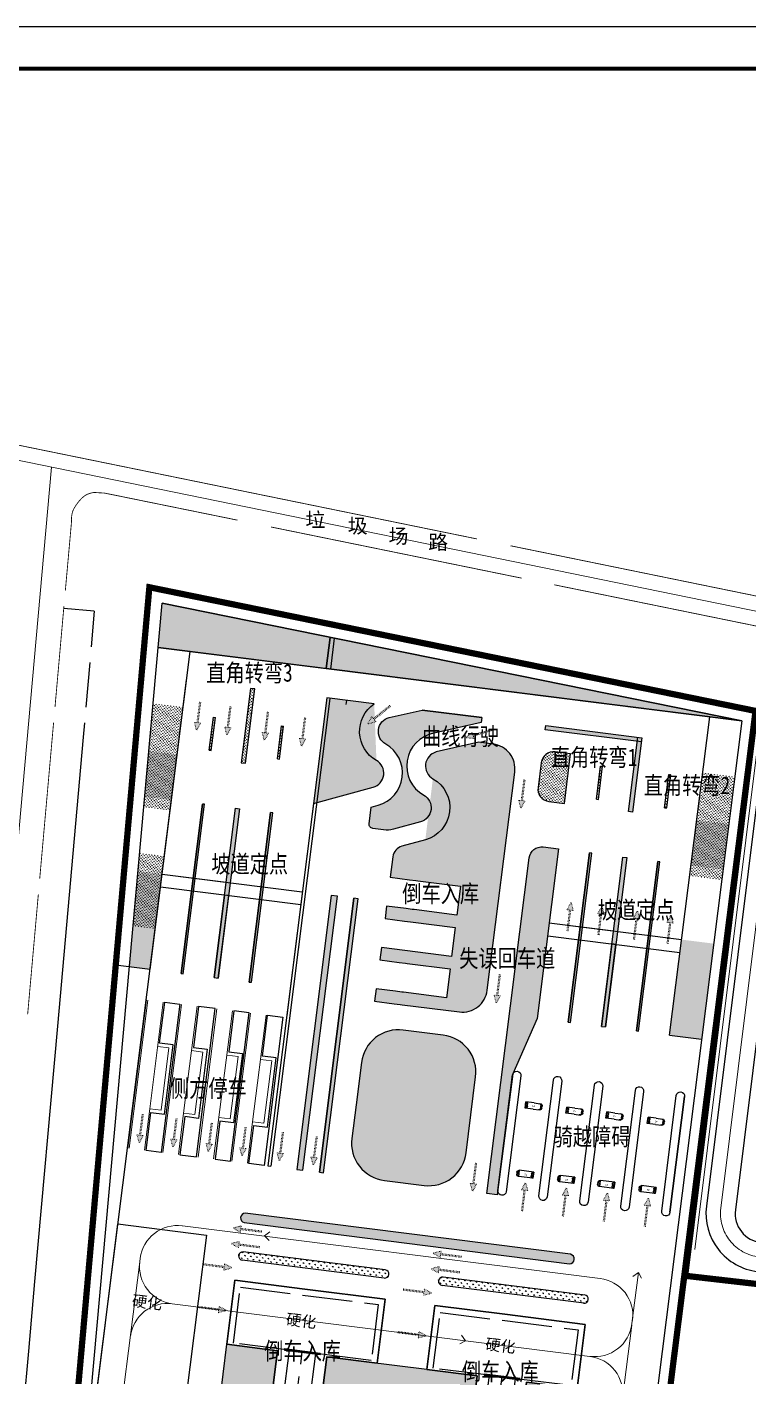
# Model space of a CAD drawing. Extents: x 34159 to 76259, y 14444 to 30378.
# Drawn here: x 34682.9 to 34855.9, y 15288 to 15611.9 of the extents above; entities that cross this region are included whole.
import ezdxf

# ---------------------------------------------------------------- set-up
doc = ezdxf.new("R2010")
doc.units = 0
doc.header["$LTSCALE"] = 1000
doc.header["$MEASUREMENT"] = 0
for name, pattern in [('ACAD_ISO02W100', [15, 12, -3]), ('ACAD_ISO04W100', [30, 24, -3, 0, -3]), ('DASHDOT2', [0.5, 0.25, -0.125, 0, -0.125]), ('DIVIDE', [1.25, 0.5, -0.25, 0, -0.25, 0, -0.25]), ('DOT', [0.25, 0, -0.25]), ('X5', [3, 2, -1])]:
    doc.linetypes.add(name, pattern=pattern)
for name, color, linetype in [('0-road', 33, 'Continuous'), ('0-场地', 5, 'Continuous'), ('DLSS', 8, 'Continuous'), ('PUB_TEXT', 7, 'Continuous'), ('PUB_TITLE', 7, 'Continuous'), ('点划线', 1, 'ACAD_ISO04W100'), ('用地红线', 1, 'DIVIDE'), ('细实线', 3, 'Continuous'), ('虚线', 2, 'ACAD_ISO02W100'), ('车行道', 5, 'Continuous')]:
    doc.layers.add(name, color=color, linetype=linetype)
for name, color, linetype, lineweight in [('粗实线', 7, 'Continuous', 30), ('路边线', 7, 'Continuous', 30), ('道路红线', 1, 'Continuous', 0)]:
    doc.layers.add(name, color=color, linetype=linetype, lineweight=lineweight)
doc.styles.add('HT', font='simhei.ttf', dxfattribs={"width": 0.8})
doc.styles.get("Standard").update_dxf_attribs({"font": 'gbenor.shx', "bigfont": 'gbcbig.shx'})
doc.styles.add('宋体', font='')
doc.styles.get('宋体').set_extended_font_data('SimSun')
pattern_1 = [(82.8152155, (-1676.1146, 0), (-0.3065584326, 0.3949961104), [0.09375, -0.6133567815]), (37.8152155, (-1676.1146, 0), (-0.306558433, 0.3949961105), [0.09375, -0.40625]), (127.8152155, (-1676.1146, 0), (-0.3949961105, -0.306558433), [0.09375, -0.40625])]
pattern_2 = [(82.8152155, (66294.30844, -8491.72216), (0.789992221, 0.613116865), [0.1875, -1.226713563]), (127.8152155, (66294.3084, -8491.7222), (0.78999222, 0.613116865), [0.1875, -0.8125]), (37.8152155, (66294.3084, -8491.7222), (0.613116865, -0.78999222), [0.1875, -0.8125])]
pattern_3 = [(50, (0, 0), (273.277, -23.9086), [28.575, -314.325]), (355, (0, 0), (-52.8651, 286.5853), [22.86, -251.4609]), (100.45144, (22.77, -2), (220.4119, 262.6766), [24.285, -267.1354]), (46.1842, (0, 76.2), (406.6186, -63.0635), [42.8625, -471.4875]), (96.6356, (33.9, 70.94), (356.1062, 371.1392), [36.4275, -400.7034]), (351.1842, (0, 76.2), (356.1062, 371.139), [34.29, -377.1896]), (21, (38.1, 57.15), (227.4216, -153.3978), [28.575, -314.325]), (326, (38.1, 57.15), (92.703, 276.282), [22.86, -251.46]), (71.45144, (57.05, 44.37), (320.1246, 122.8842), [24.285, -267.1349]), (37.5, (0, 0), (4.6329, 126.83256), [0, -248.412, 0, -255.27, 0, -252.4125]), (7.5, (0, 0), (100.2295, 150.27086), [0, -145.542, 0, -242.697, 0, -96.2025]), (327.5, (-84.96, 0), (203.3859, -8.59312), [0, -95.25, 0, -297.18, 0, -394.335]), (317.5, (-123.06, 0), (222.1938, 38.13974), [0, -123.825, 0, -197.358, 0, -280.035])]
pattern_4 = [(82.8152155, (-1676.1146, 0), (-0.3065584326, 0.3949961104), [0.09375, -0.6133567815]), (37.8152155, (-1676.1146, 0), (-0.306558433, 0.3949961105), [0.09375, -0.40625]), (127.8152155, (-1676.1146, 0), (-0.3949961105, -0.306558433), [0.09375, -0.40625])]

# ---------------------------------------------------------------- blocks, each defined once
blk = doc.blocks.new('桩考-大货车库')
for p, q in [((-4325, 155), (-4325, 0)), ((4325, 310), (4325, 0)), ((-4170, -17845), (-4480, -17845)), ((4480, -17845), (4170, -17845))]:
    blk.add_line(p, q)
for p in [(-3176, 155), (0, 155), (3176, 155), (-3176, -17841), (-3176, -17845), (0, -17845), (3176, -17845)]:
    blk.add_point(p)
at = {"layer": '点划线'}
blk.add_line((3176, -17845), (-3176, -17845), dxfattribs=at)
at = {"layer": '粗实线'}
for p, q in [((-18176, 15155), (1250, 15155)), ((-18176, 15155), (-18176, -345)), ((1250, 15155), (18176, 15155)), ((18176, 15155), (18176, -345)), ((4325, 310), (-4325, 310)), ((-4325, 0), (4325, 0)), ((-18176, -345), (-5976, -345)), ((-5976, -345), (-5976, -20845)), ((5976, -20845), (5976, -345)), ((5976, -345), (18176, -345)), ((-4325, -17690), (4325, -17690)), ((4325, -18000), (-4325, -18000)), ((-5976, -20845), (5976, -20845))]:
    blk.add_line(p, q, dxfattribs=at)
for p in [(-4325, 155), (4325, 155), (-4325, -17845), (4325, -17845)]:
    blk.add_point(p, dxfattribs=at)
at = {"layer": '虚线', "color": 6}
for p, q in [((-16676, 13655), (-16676, 155)), ((16676, 13655), (-16676, 13655)), ((16676, 155), (16676, 13655)), ((-16676, 155), (-3176, 155)), ((-3176, 155), (3176, 155)), ((-3176, 155), (-3176, -17845)), ((0, -17845), (0, 155)), ((3176, 155), (16676, 155)), ((3176, 155), (3176, -17845))]:
    blk.add_line(p, q, dxfattribs=at)
at = {"layer": '细实线', "insert": (-13821, 11210), "char_height": 2.5, "width": 20461.41, "attachment_point": 1}
blk.add_mtext('{\\fSimSun|b0|i0|c134|p2;套库}', dxfattribs=at)
blk = doc.blocks.new('共用-起伏路驾驶')
at = {"layer": '路边线', "lineweight": 0}
h = blk.add_hatch(dxfattribs=at)
h.set_pattern_fill('AR-CONC', color=256, scale=1.5)
h.set_pattern_definition(pattern_3)
h.paths.add_polyline_path([(28190, 300), (26690, 300, 0.4142136), (27190, -200), (27690, -200, 0.4142136)])
h = blk.add_hatch(dxfattribs=at)
h.set_pattern_fill('AR-CONC', color=256, scale=1.5)
h.set_pattern_definition(pattern_3)
h.paths.add_polyline_path([(44190, 300), (43690, 300, 0.4141656), (43190, -200), (43190, -480, -0.4143528), (43690, 20), (44190, 20, -0.4142136), (44690, -480), (44690, -200, 0.4141497)])
h.paths.add_polyline_path([(44190, -3200), (43690, -3200, 0.4142136), (43190, -3700), (44690, -3700), (44690, -3700, 0.4141881)])
h = blk.add_hatch(dxfattribs=at)
h.set_pattern_fill('AR-CONC', color=256, scale=1.5)
h.set_pattern_definition(pattern_3)
h.paths.add_polyline_path([(28190, -3200), (26690, -3200, 0.4142136), (27190, -3700), (27690, -3700, 0.4141644)])
for p, q in [((26690, 300), (26690, -3200)), ((28190, 300), (26690, 300)), ((28190, 300), (28190, -3200)), ((43690, 300), (44190, 300)), ((43690, 20), (44190, 20)), ((28190, -3200), (26690, -3200)), ((27690, -200), (27190, -200)), ((43190, -1710), (43190, -200)), ((43190, -1710), (43190, -3700)), ((43690, -3200), (44190, -3200)), ((44690, -1710), (44690, -200)), ((44690, -1710), (44690, -3700)), ((27690, -3700), (27190, -3700)), ((43190, -3700), (44690, -3700))]:
    blk.add_line(p, q)
for centre, start, end in [((27190, 300), 180, 270), ((27690, 300), 270, 360), ((43690, -200), 90, 180), ((43690, -480), 90, 180), ((44190, -200), 360, 450), ((44190, -480), 360, 450), ((27190, -3200), 180, 270), ((27690, -3200), 270, 360), ((43690, -3700), 90, 180), ((44190, -3700), 360, 450)]:
    blk.add_arc(centre, 500, start, end)
at = {"layer": '路边线', "char_height": 500, "width": 5610, "attachment_point": 1}
for s, insert in [('凹', (27090, -1310)), ('凸', (43662, -1480))]:
    blk.add_mtext(s, dxfattribs=dict(at, insert=insert))
blk = doc.blocks.new('行驶方向-小型车')
at = {"layer": '粗实线'}
blk.add_hatch(color=1, dxfattribs=at).paths.add_polyline_path([(0, 0), (-1936, 750), (-1936, 150), (-6936, 150), (-6936, -150), (-1936, -150), (-1936, -750)])
at = {"color": 1, "linetype": 'DOT', "lineweight": 5}
for p, q in [((-6936, -150), (-6936, 150)), ((-6936, 150), (-1936, 150)), ((-1936, 750), (-1936, 150)), ((-1936, 750), (0, 0)), ((-1936, -750), (0, 0)), ((-6936, -150), (-1936, -150)), ((-1936, -150), (-1936, -750))]:
    blk.add_line(p, q, dxfattribs=at)

msp = doc.modelspace()

# ---------------------------------------------------------------- hatches: boundary and pattern name
at = {"layer": '0-road'}
h = msp.add_hatch(dxfattribs=at)
h.set_pattern_fill('GRASS', color=106, scale=0.5, angle=-7.1848, style=0)
h.set_pattern_definition(pattern_1)
h.paths.add_polyline_path([(34755.63, 15465.36), (34715.29, 15473.55), (34714.34, 15462.97), (34754.69, 15457.89)])
h = msp.add_hatch(dxfattribs=at)
h.set_pattern_fill('GRASS', color=106, scale=0.5, angle=-7.1848, style=0)
h.set_pattern_definition(pattern_1)
h.paths.add_polyline_path([(34756.61, 15465.16), (34755.68, 15457.76), (34854.4, 15445.32)])
h.paths.add_polyline_path([(34756.61, 15465.16), (34755.63, 15465.36), (34754.69, 15457.89), (34755.68, 15457.76)])
h = msp.add_hatch(dxfattribs=at)
h.set_pattern_fill('GRASS', color=106, scale=0.5, angle=-7.1848, style=0)
h.set_pattern_definition(pattern_1)
h.paths.add_polyline_path([(34711.97, 15436.68), (34710.9, 15424.72), (34717.23, 15423.93), (34718.73, 15435.83)])
h.paths.add_polyline_path([(34712.42, 15441.67), (34711.97, 15436.68), (34718.73, 15435.83), (34719.35, 15440.79)])
h.paths.add_polyline_path([(34713.14, 15449.64), (34712.51, 15442.66), (34719.48, 15441.78), (34720.35, 15448.73)])
h.paths.add_polyline_path([(34712.51, 15442.66), (34712.42, 15441.67), (34719.35, 15440.79), (34719.48, 15441.78)])
h = msp.add_hatch(dxfattribs=at)
h.set_pattern_fill('GRASS', color=106, scale=0.5, angle=-7.1848, style=0)
h.set_pattern_definition(pattern_1)
edge = h.paths.add_edge_path()
edge.add_line((34754.81, 15450.82), (34751.61, 15425.48))
edge.add_line((34751.61, 15425.48), (34765.92, 15429.4))
edge.add_arc((34765, 15432.78), 3.5, 285.3152, 420.3152)
edge.add_arc((34770.69, 15442.77), 8, 124.2248, 240.3152, ccw=False)
edge.add_line((34766.19, 15449.38), (34754.81, 15450.82))
h = msp.add_hatch(dxfattribs=at)
h.set_pattern_fill('GRASS', color=106, scale=0.5, angle=-7.1848, style=0)
h.set_pattern_definition(pattern_1)
edge = h.paths.add_edge_path()
edge.add_arc((34782, 15434.48), 8, 100.9667, 240.6154)
edge.add_arc((34776.35, 15424.46), 3.5, -74.6848, 60.6154, ccw=False)
edge.add_line((34777.28, 15421.09), (34770.8, 15419.31))
edge.add_arc((34769.21, 15425.1), 6, 262.8152, 285.3152, ccw=False)
edge.add_line((34768.46, 15419.15), (34765.86, 15419.48))
edge.add_arc((34765.98, 15420.47), 1, 172.8152, 262.8152, ccw=False)
edge.add_line((34764.99, 15420.59), (34765.5, 15424.62))
edge.add_line((34765.5, 15424.62), (34767.11, 15425.06))
edge.add_arc((34765, 15432.78), 8, 285.3152, 420.3152)
edge.add_arc((34770.69, 15442.77), 3.5, 105.3152, 240.3152, ccw=False)
edge.add_line((34769.77, 15446.14), (34777.7, 15447.93))
edge.add_line((34777.7, 15447.93), (34792.01, 15446.13))
edge.add_line((34792.01, 15446.13), (34791.86, 15444.9))
edge.add_line((34791.86, 15444.9), (34779.88, 15442.2))
h = msp.add_hatch(dxfattribs=at)
h.set_pattern_fill('GRASS', color=106, scale=0.5, angle=-7.1848, style=0)
h.set_pattern_definition(pattern_1)
edge = h.paths.add_edge_path()
edge.add_line((34830.33, 15440.29), (34807.26, 15443.2))
edge.add_line((34807.26, 15443.2), (34807.39, 15444.19))
edge.add_line((34807.39, 15444.19), (34830.46, 15441.28))
edge.add_line((34830.46, 15441.28), (34828.21, 15423.42))
edge.add_line((34828.21, 15423.42), (34827.21, 15423.55))
edge.add_line((34827.21, 15423.55), (34829.46, 15441.41))
h = msp.add_hatch(dxfattribs=at)
h.set_pattern_fill('GRASS', color=106, scale=0.5, angle=-7.1848, style=0)
h.set_pattern_definition(pattern_1)
edge = h.paths.add_edge_path()
edge.add_line((34794.73, 15439.74), (34791.32, 15440.17))
edge.add_line((34791.32, 15440.17), (34781.07, 15437.86))
edge.add_arc((34782, 15434.48), 3.5, 105.3152, 240.6154)
edge.add_arc((34776.35, 15424.46), 8, -74.6848, 60.6154, ccw=False)
edge.add_line((34778.47, 15416.75), (34772.85, 15415.21))
edge.add_arc((34773.64, 15412.31), 3, 105.3152, 172.8152)
edge.add_line((34770.66, 15412.69), (34770.04, 15407.77))
edge.add_line((34770.04, 15407.77), (34774.7, 15407.19))
edge.add_line((34774.7, 15407.19), (34776.19, 15407))
edge.add_line((34776.19, 15407), (34776.64, 15406.94))
edge.add_line((34776.64, 15406.94), (34786.91, 15405.65))
edge.add_line((34786.91, 15405.65), (34786.03, 15398.7))
edge.add_line((34786.03, 15398.7), (34775.76, 15400))
edge.add_line((34775.76, 15400), (34775.32, 15400.05))
edge.add_line((34775.32, 15400.05), (34773.83, 15400.24))
edge.add_line((34773.83, 15400.24), (34769.17, 15400.83))
edge.add_line((34769.17, 15400.83), (34768.79, 15397.85))
edge.add_line((34768.79, 15397.85), (34773.45, 15397.27))
edge.add_line((34773.45, 15397.27), (34774.94, 15397.08))
edge.add_line((34774.94, 15397.08), (34785.66, 15395.73))
edge.add_line((34785.66, 15395.73), (34784.78, 15388.78))
edge.add_line((34784.78, 15388.78), (34767.92, 15390.91))
edge.add_line((34767.92, 15390.91), (34767.54, 15387.93))
edge.add_line((34767.54, 15387.93), (34772.2, 15387.34))
edge.add_line((34772.2, 15387.34), (34773.69, 15387.16))
edge.add_line((34773.69, 15387.16), (34774.14, 15387.1))
edge.add_line((34774.14, 15387.1), (34784.41, 15385.81))
edge.add_line((34784.41, 15385.81), (34783.53, 15378.86))
edge.add_line((34783.53, 15378.86), (34773.26, 15380.16))
edge.add_line((34773.26, 15380.16), (34772.82, 15380.21))
edge.add_line((34772.82, 15380.21), (34771.33, 15380.4))
edge.add_line((34771.33, 15380.4), (34766.66, 15380.99))
edge.add_line((34766.66, 15380.99), (34766.29, 15378.01))
edge.add_line((34766.29, 15378.01), (34770.95, 15377.42))
edge.add_line((34770.95, 15377.42), (34772.44, 15377.23))
edge.add_line((34772.44, 15377.23), (34772.89, 15377.18))
edge.add_line((34772.89, 15377.18), (34786.63, 15375.45))
edge.add_arc((34787.38, 15381.4), 6, 262.8152, 352.8152)
edge.add_line((34793.33, 15380.65), (34799.94, 15433.03))
edge.add_arc((34793.98, 15433.78), 6, 352.8152, 442.8152)
h = msp.add_hatch(dxfattribs=at)
h.set_pattern_fill('GRASS', color=106, scale=0.5, angle=-7.1848, style=0)
h.set_pattern_definition(pattern_1)
h.paths.add_polyline_path([(34709.23, 15406.17), (34707.44, 15386.24), (34712.4, 15385.61), (34714.9, 15405.45)])
h.paths.add_polyline_path([(34709.51, 15409.26), (34709.23, 15406.17), (34714.9, 15405.45), (34715.29, 15408.53)])
h.paths.add_polyline_path([(34712.1, 15438.06), (34711.11, 15427.1), (34717.53, 15426.29), (34718.9, 15437.2)])
h = msp.add_hatch(dxfattribs=at)
h.set_pattern_fill('GRASS', color=106, scale=0.5, angle=-7.1848, style=0)
h.set_pattern_definition(pattern_1)
h.paths.add_polyline_path([(34813.34, 15437.39), (34809.62, 15437.86, 0.414214), (34806.26, 15435.26), (34805.51, 15429.31, 0.414214), (34808.11, 15425.96), (34811.83, 15425.49)])
h = msp.add_hatch(dxfattribs=at)
h.set_pattern_fill('GRASS', color=106, scale=0.5, angle=-7.1848, style=0)
h.set_pattern_definition(pattern_1)
h.paths.add_polyline_path([(34821.02, 15434.41), (34820.53, 15434.47), (34819.53, 15426.53), (34820.02, 15426.47)])
h.paths.add_polyline_path([(34837.39, 15432.34), (34836.9, 15432.41), (34835.9, 15424.47), (34836.39, 15424.41)])
h = msp.add_hatch(dxfattribs=at)
h.set_pattern_fill('GRASS', color=106, scale=0.5, angle=-7.1848, style=0)
h.set_pattern_definition(pattern_1)
h.paths.add_polyline_path([(34851.85, 15425.1), (34852.73, 15432.04), (34845.04, 15433.01), (34844.16, 15426.07)])
h.paths.add_polyline_path([(34851.85, 15425.1), (34844.16, 15426.07), (34844.04, 15425.08), (34851.73, 15424.11)])
h.paths.add_polyline_path([(34844.04, 15425.08), (34843.41, 15420.11), (34851.1, 15419.15), (34851.73, 15424.11)])
h.paths.add_polyline_path([(34851.1, 15419.15), (34843.41, 15420.11), (34841.91, 15408.21), (34849.6, 15407.24)])
h = msp.add_hatch(dxfattribs=at)
h.set_pattern_fill('GRASS', color=106, scale=0.5, angle=-7.1848, style=0)
h.set_pattern_definition(pattern_1)
h.paths.add_polyline_path([(34724.97, 15425.35), (34719.84, 15384.67), (34720.34, 15384.61), (34725.46, 15425.29)])
h = msp.add_hatch(dxfattribs=at)
h.set_pattern_fill('GRASS', color=106, scale=0.5, angle=-7.1848, style=0)
h.set_pattern_definition(pattern_1)
h.paths.add_polyline_path([(34733.9, 15424.22), (34732.9, 15424.35), (34730.67, 15406.59), (34731.66, 15406.47)])
h.paths.add_polyline_path([(34731.66, 15406.47), (34730.67, 15406.59), (34730.28, 15403.51), (34731.27, 15403.39)])
h.paths.add_polyline_path([(34731.27, 15403.39), (34730.28, 15403.51), (34727.78, 15383.67), (34728.77, 15383.55)])
h = msp.add_hatch(dxfattribs=at)
h.set_pattern_fill('GRASS', color=106, scale=0.5, angle=-7.1848, style=0)
h.set_pattern_definition(pattern_1)
h.paths.add_polyline_path([(34741.34, 15423.29), (34736.21, 15382.61), (34736.71, 15382.55), (34741.83, 15423.22)])
h = msp.add_hatch(dxfattribs=at)
h.set_pattern_fill('GRASS', color=106, scale=0.5, angle=-7.1848, style=0)
h.set_pattern_definition(pattern_1)
h.paths.add_polyline_path([(34851.27, 15420.52), (34843.58, 15421.48), (34842.21, 15410.57), (34849.9, 15409.6)])
h.paths.add_polyline_path([(34847.66, 15391.84), (34839.97, 15392.81), (34839.58, 15389.74), (34847.27, 15388.77)])
h.paths.add_polyline_path([(34847.27, 15388.77), (34839.58, 15389.74), (34837.08, 15369.89), (34844.77, 15368.92)])
h = msp.add_hatch(dxfattribs=at)
h.set_pattern_fill('GRASS', color=106, scale=0.5, angle=-7.1848, style=0)
h.set_pattern_definition(pattern_1)
h.paths.add_polyline_path([(34709.91, 15413.76), (34708.31, 15395.92), (34713.61, 15395.25), (34715.85, 15413.01)])
h = msp.add_hatch(dxfattribs=at)
h.set_pattern_fill('GRASS', color=106, scale=0.5, angle=-7.1848, style=0)
h.set_pattern_definition(pattern_1)
edge = h.paths.add_edge_path()
edge.add_line((34805.33, 15373.9), (34799.48, 15360.6))
edge.add_line((34799.48, 15360.6), (34795.73, 15331.56))
edge.add_line((34795.73, 15331.56), (34793.23, 15331.88))
edge.add_line((34793.23, 15331.88), (34803.39, 15412.44))
edge.add_arc((34806.36, 15412.07), 3, 82.8152, 172.8152, ccw=False)
edge.add_line((34806.74, 15415.04), (34810.46, 15414.57))
edge.add_line((34810.46, 15414.57), (34805.33, 15373.9))
h = msp.add_hatch(dxfattribs=at)
h.set_pattern_fill('GRASS', color=106, scale=0.5, angle=-7.1848, style=0)
h.set_pattern_definition(pattern_1)
h.paths.add_polyline_path([(34817.9, 15413.64), (34812.77, 15372.96), (34813.27, 15372.89), (34818.4, 15413.57)])
h = msp.add_hatch(dxfattribs=at)
h.set_pattern_fill('GRASS', color=106, scale=0.5, angle=-7.1848, style=0)
h.set_pattern_definition(pattern_1)
h.paths.add_polyline_path([(34826.83, 15412.51), (34825.84, 15412.63), (34823.6, 15394.88), (34824.59, 15394.75)])
h.paths.add_polyline_path([(34824.59, 15394.75), (34823.6, 15394.88), (34823.21, 15391.8), (34824.2, 15391.67)])
h.paths.add_polyline_path([(34824.2, 15391.67), (34823.21, 15391.8), (34820.71, 15371.96), (34821.7, 15371.83)])
h = msp.add_hatch(dxfattribs=at)
h.set_pattern_fill('GRASS', color=106, scale=0.5, angle=-7.1848, style=0)
h.set_pattern_definition(pattern_1)
h.paths.add_polyline_path([(34834.27, 15411.57), (34829.14, 15370.89), (34829.64, 15370.83), (34834.77, 15411.51)])
h = msp.add_hatch(dxfattribs=at)
h.set_pattern_fill('GRASS', color=106, scale=0.5, angle=-7.1848, style=0)
h.set_pattern_definition(pattern_4)
h.paths.add_polyline_path([(34747.59, 15337.63), (34749.08, 15337.44), (34757.37, 15403.22), (34755.88, 15403.41)])
h = msp.add_hatch(dxfattribs=at)
h.set_pattern_fill('GRASS', color=106, scale=0.5, angle=-7.1848, style=0)
h.set_pattern_definition(pattern_4)
h.paths.add_polyline_path([(34753.05, 15336.94), (34754.04, 15336.82), (34762.33, 15402.6), (34761.34, 15402.72)])
h = msp.add_hatch(dxfattribs=at)
h.set_pattern_fill('GRASS', color=106, scale=0.5, angle=-7.1848, style=0)
h.set_pattern_definition(pattern_1)
edge = h.paths.add_edge_path()
edge.add_arc((34772.05, 15362.17), 9, 82.8152, 172.8152)
edge.add_line((34763.12, 15363.29), (34761.85, 15353.17))
edge.add_line((34761.85, 15353.17), (34760.82, 15345.04))
edge.add_arc((34769.75, 15343.91), 9, 172.8152, 262.8152)
edge.add_line((34768.63, 15334.98), (34778.19, 15333.78))
edge.add_arc((34779.31, 15342.7), 9, 262.8152, 352.8152)
edge.add_line((34788.24, 15341.58), (34790.54, 15359.83))
edge.add_arc((34781.61, 15360.96), 9, 352.8152, 442.8152)
edge.add_line((34782.74, 15369.89), (34773.18, 15371.09))
h = msp.add_hatch(dxfattribs=at)
h.set_pattern_fill('GRASS', color=106, scale=0.5, angle=-7.1848, style=0)
h.set_pattern_definition(pattern_1)
edge = h.paths.add_edge_path()
edge.add_line((34735, 15324.85), (34813.09, 15315))
edge.add_arc((34813.07, 15316.14), 1.14, 270.7875, 436.1799)
edge.add_line((34813.34, 15317.25), (34735.26, 15327.09))
edge.add_arc((34735.25, 15325.96), 1.14, 89.3656, 256.9674)
h = msp.add_hatch(dxfattribs=at)
h.set_pattern_fill('GRASS', color=106, angle=-7.1848, style=0)
h.set_pattern_definition(pattern_2)
h.paths.add_polyline_path([(34768.85, 15313.52, -0.828877), (34768.97, 15311.56, -0.093567), (34768.6, 15311.54), (34734.52, 15315.84, -0.407105), (34733.65, 15316.93, -0.421358), (34734.77, 15317.82)])
h = msp.add_hatch(dxfattribs=at)
h.set_pattern_fill('GRASS', color=106, angle=-7.1848, style=0)
h.set_pattern_definition(pattern_2)
h.paths.add_polyline_path([(34816.7, 15307.5, -0.828877), (34816.82, 15305.54, -0.093567), (34816.45, 15305.52), (34782.37, 15309.81, -0.407105), (34781.5, 15310.91, -0.421358), (34782.62, 15311.8)])
h = msp.add_hatch(dxfattribs=at)
h.set_pattern_fill('GRASS', color=106, scale=1.5, angle=-7.1848, style=0)
h.set_pattern_definition([(82.8152155, (66294.1846, -8491.7065), (1.18498833, 0.919675298), [0.28125, -1.840070344]), (127.8152155, (66294.1846, -8491.7065), (1.18498833, 0.9196753), [0.28125, -1.21875]), (37.8152155, (66294.1846, -8491.7065), (0.9196753, -1.18498833), [0.28125, -1.21875])])
edge = h.paths.add_edge_path()
edge.add_line((34729.03, 15281.25), (34730.84, 15295.64))
edge.add_line((34730.84, 15295.64), (34742.95, 15294.11))
edge.add_line((34742.95, 15294.11), (34740.38, 15273.77))
edge.add_line((34740.38, 15273.77), (34752.24, 15272.28))
edge.add_line((34752.24, 15272.28), (34754.8, 15292.62))
edge.add_line((34754.8, 15292.62), (34790.92, 15288.06))
edge.add_line((34790.92, 15288.06), (34788.35, 15267.73))
edge.add_line((34788.35, 15267.73), (34800.21, 15266.23))
edge.add_line((34800.21, 15266.23), (34802.78, 15286.57))
edge.add_line((34802.78, 15286.57), (34814.88, 15285.04))
edge.add_line((34814.88, 15285.04), (34812.57, 15266.69))
edge.add_arc((34808.6, 15267.19), 4, 262.8152, 352.8152, ccw=False)
edge.add_line((34808.1, 15263.22), (34735.96, 15272.31))
edge.add_arc((34736.96, 15280.25), 8, 172.8152, 262.8152, ccw=False)
at = {"layer": '0-场地'}
h = msp.add_hatch(dxfattribs=at)
h.set_pattern_fill('GRASS', color=256, scale=0.5, angle=-7.1848, style=0)
h.set_pattern_definition(pattern_1)
h.paths.add_polyline_path([(34737.52, 15453), (34736.53, 15453.12), (34734.28, 15435.26), (34735.27, 15435.14)])
h = msp.add_hatch(dxfattribs=at)
h.set_pattern_fill('GRASS', color=256, scale=0.5, angle=-7.1848, style=0)
h.set_pattern_definition([(82.8152155, (-1767.839, 21.3069), (-0.3065584326, 0.3949961104), [0.09375, -0.6133567815]), (37.8152155, (-1767.839, 21.3069), (-0.306558433, 0.3949961105), [0.09375, -0.40625]), (127.8152155, (-1767.839, 21.3069), (-0.3949961105, -0.306558433), [0.09375, -0.40625])])
h.paths.add_polyline_path([(34728.09, 15446.12), (34727.59, 15446.19), (34726.59, 15438.25), (34727.09, 15438.19)])
h.paths.add_polyline_path([(34744.46, 15444.06), (34743.96, 15444.12), (34742.96, 15436.18), (34743.46, 15436.12)])

# ---------------------------------------------------------------- linework, layer by layer
for p, q in [((34711.48, 15378.32), (34706.99, 15342.75)), ((34778.81, 15289.59), (34763.93, 15291.47))]:
    msp.add_line(p, q)
at = {"color": 6, "lineweight": 0}
for p, q in [((34711.85, 15378.28), (34707.36, 15342.7)), ((34715.57, 15377.81), (34712.34, 15352.19)), ((34719.58, 15377.3), (34715.1, 15341.73)), ((34719.95, 15377.26), (34715.47, 15341.68)), ((34723.68, 15376.79), (34720.45, 15351.17)), ((34728.06, 15376.24), (34723.57, 15340.66)), ((34728.42, 15376.19), (34723.94, 15340.61)), ((34732.15, 15375.72), (34727.66, 15340.14)), ((34736.16, 15375.21), (34731.68, 15339.64)), ((34736.53, 15375.17), (34732.04, 15339.59)), ((34740.25, 15374.7), (34737.02, 15349.08)), ((34714.23, 15367.17), (34716.93, 15366.83)), ((34716.93, 15366.83), (34715.04, 15351.85)), ((34722.34, 15366.15), (34725.04, 15365.8)), ((34725.04, 15365.8), (34723.15, 15350.82)), ((34730.81, 15365.08), (34733.51, 15364.74)), ((34733.51, 15364.74), (34731.62, 15349.76)), ((34738.91, 15364.06), (34741.61, 15363.72)), ((34741.61, 15363.72), (34739.72, 15348.73)), ((34712.34, 15352.19), (34711.09, 15342.23)), ((34712.34, 15352.19), (34715.04, 15351.85)), ((34720.45, 15351.17), (34719.19, 15341.21)), ((34720.45, 15351.17), (34723.15, 15350.82)), ((34728.92, 15350.1), (34728.61, 15347.64)), ((34728.92, 15350.1), (34731.62, 15349.76)), ((34737.02, 15349.08), (34735.77, 15339.12)), ((34737.02, 15349.08), (34739.72, 15348.73))]:
    msp.add_line(p, q, dxfattribs=at)
for points in [[(34714.7, 15367.94), (34715.94, 15377.76), (34719.58, 15377.3), (34715.1, 15341.73), (34711.46, 15342.19), (34712.61, 15351.32), (34715.88, 15350.91), (34717.98, 15367.53)], [(34726.08, 15366.5), (34723.99, 15349.89), (34720.71, 15350.3), (34719.56, 15341.17), (34723.57, 15340.66), (34728.06, 15376.24), (34724.04, 15376.74), (34722.81, 15366.92)], [(34728.03, 15340.1), (34731.68, 15339.64), (34736.16, 15375.21), (34732.52, 15375.67), (34731.28, 15365.85), (34734.55, 15365.44), (34732.46, 15348.82), (34729.18, 15349.23)], [(34739.38, 15364.83), (34740.62, 15374.65), (34744.29, 15374.19), (34739.81, 15338.61), (34736.14, 15339.08), (34737.29, 15348.21), (34740.56, 15347.8), (34742.66, 15364.42)]]:
    msp.add_lwpolyline(points, close=True)
for points in [[(34801.39, 15360.07), (34797.88, 15332.29, -1), (34795.9, 15332.54), (34799.4, 15360.32, -1), (34801.39, 15360.07)], [(34811.21, 15358.83), (34807.71, 15331.05, -1), (34805.72, 15331.3), (34809.22, 15359.08, -1), (34811.21, 15358.83)], [(34821.03, 15357.6), (34817.53, 15329.82, -1), (34815.54, 15330.07), (34819.05, 15357.85, -1), (34821.03, 15357.6)], [(34827.35, 15328.58, -1), (34825.37, 15328.83), (34828.87, 15356.61, -1), (34830.85, 15356.36), (34827.35, 15328.58)], [(34837.17, 15327.34, -1), (34835.19, 15327.59), (34838.69, 15355.37, -1), (34840.68, 15355.12), (34837.17, 15327.34), (34840.68, 15355.12)], [(34735.96, 15272.31, -0.414214), (34729.03, 15281.25), (34730.84, 15295.64)]]:
    msp.add_lwpolyline(points, format="xyb")
at = {"color": 2}
msp.add_lwpolyline([(34704.7, 15324.55), (34725.95, 15321.87), (34719.96, 15274.33), (34698.71, 15277.01)], close=True, dxfattribs=at)
at = {"layer": '0-road', "color": 106}
msp.add_lwpolyline([(34754.69, 15457.89), (34755.63, 15465.36)], dxfattribs=at)
at = {"layer": '0-场地'}
for p, q in [((34736.53, 15453.12), (34734.28, 15435.26)), ((34735.27, 15435.14), (34737.52, 15453)), ((34737.52, 15453), (34736.53, 15453.12)), ((34759.47, 15449.22), (34759.6, 15450.21)), ((34734.28, 15435.26), (34735.27, 15435.14)), ((34740.65, 15338.51), (34741.38, 15338.41)), ((34747.59, 15337.63), (34749.08, 15337.44)), ((34753.05, 15336.94), (34754.04, 15336.82)), ((34768.85, 15313.52), (34734.77, 15317.82)), ((34768.6, 15311.54), (34734.52, 15315.84)), ((34816.58, 15305.49), (34782.49, 15309.79)), ((34816.83, 15307.48), (34782.74, 15311.77))]:
    msp.add_line(p, q, dxfattribs=at)
for points in [[(34679.79, 15078.76), (34679.79, 15078.76), (34715.29, 15473.55), (34854.4, 15445.32)], [(34854.4, 15445.32), (34715.29, 15473.55)], [(34755.63, 15465.36), (34754.69, 15457.89)], [(34712.4, 15385.61), (34722.03, 15462.01)], [(34714.34, 15462.97), (34784.77, 15454.1)], [(34854.4, 15445.32), (34714.34, 15462.97)], [(34854.4, 15445.32), (34714.34, 15462.97)], [(34756.61, 15465.16), (34755.68, 15457.76)], [(34754.69, 15457.89), (34854.4, 15445.32), (34832.44, 15271.11)], [(34846.71, 15446.29), (34754.69, 15457.89)], [(34694.11, 15240.56), (34721.15, 15455.06)], [(34754.81, 15450.82), (34740.65, 15338.51)], [(34755.54, 15450.73), (34741.38, 15338.41)], [(34766.19, 15449.38), (34754.81, 15450.82)], [(34726.59, 15438.25), (34727.59, 15446.19)], [(34727.09, 15438.19), (34728.09, 15446.12)], [(34727.59, 15446.19), (34728.09, 15446.12)], [(34792.01, 15446.13), (34777.7, 15447.93)], [(34837.08, 15369.89), (34846.71, 15446.29)], [(34742.96, 15436.18), (34743.96, 15444.12)], [(34743.46, 15436.12), (34744.46, 15444.06)], [(34743.96, 15444.12), (34744.46, 15444.06)], [(34830.33, 15440.29), (34807.26, 15443.2), (34807.39, 15444.19), (34830.46, 15441.28), (34828.21, 15423.42), (34827.21, 15423.55), (34829.46, 15441.41)], [(34726.59, 15438.25), (34727.09, 15438.19)], [(34742.96, 15436.18), (34743.46, 15436.12)], [(34819.53, 15426.53), (34820.53, 15434.47)], [(34820.02, 15426.47), (34821.02, 15434.41)], [(34820.53, 15434.47), (34821.02, 15434.41)], [(34835.9, 15424.47), (34836.9, 15432.41)], [(34836.39, 15424.41), (34837.39, 15432.34)], [(34836.9, 15432.41), (34837.39, 15432.34)], [(34819.53, 15426.53), (34820.02, 15426.47)], [(34719.84, 15384.67), (34724.97, 15425.35)], [(34720.34, 15384.61), (34725.46, 15425.29)], [(34727.78, 15383.67), (34732.9, 15424.35), (34733.9, 15424.22), (34728.77, 15383.55)], [(34736.21, 15382.61), (34741.34, 15423.29)], [(34736.71, 15382.55), (34741.83, 15423.22)], [(34751.61, 15425.48), (34745.2, 15374.62)], [(34835.9, 15424.47), (34836.39, 15424.41)], [(34812.77, 15372.96), (34817.9, 15413.64)], [(34813.27, 15372.89), (34818.4, 15413.57)], [(34820.71, 15371.96), (34825.84, 15412.63), (34826.83, 15412.51), (34821.7, 15371.83)], [(34829.14, 15370.89), (34834.27, 15411.57)], [(34829.64, 15370.83), (34834.77, 15411.51)], [(34715.29, 15408.53), (34748.94, 15404.29)], [(34715.29, 15408.53), (34730.67, 15406.59)], [(34714.9, 15405.45), (34748.55, 15401.21)], [(34749.08, 15337.44), (34757.37, 15403.22), (34755.88, 15403.41), (34747.59, 15337.63)], [(34749.08, 15337.44), (34757.37, 15403.22)], [(34753.05, 15336.94), (34761.34, 15402.72)], [(34754.04, 15336.82), (34762.33, 15402.6), (34761.34, 15402.72), (34753.05, 15336.94)], [(34754.04, 15336.82), (34762.33, 15402.6)], [(34808.22, 15396.81), (34839.97, 15392.81)], [(34808.22, 15396.81), (34823.6, 15394.88)], [(34807.83, 15393.74), (34839.58, 15389.74)], [(34712.4, 15385.61), (34704.71, 15386.58)], [(34820.71, 15371.96), (34821.7, 15371.83)], [(34837.08, 15369.89), (34844.77, 15368.92)]]:
    msp.add_lwpolyline(points, dxfattribs=at)
for points in [[(34754.69, 15457.89), (34854.4, 15445.32), (34755.63, 15465.36)], [(34724.97, 15425.35), (34719.84, 15384.67), (34720.34, 15384.61), (34725.46, 15425.29)], [(34741.34, 15423.29), (34736.21, 15382.61), (34736.71, 15382.55), (34741.83, 15423.22)], [(34817.9, 15413.64), (34812.77, 15372.96), (34813.27, 15372.89), (34818.4, 15413.57)], [(34834.27, 15411.57), (34829.14, 15370.89), (34829.64, 15370.83), (34834.77, 15411.51)], [(34731.27, 15403.39), (34730.28, 15403.51), (34727.78, 15383.67), (34728.77, 15383.55)], [(34824.2, 15391.67), (34823.21, 15391.8), (34820.71, 15371.96), (34821.7, 15371.83)]]:
    msp.add_lwpolyline(points, close=True, dxfattribs=at)
for points in [[(34751.61, 15425.48), (34765.92, 15429.4, 0.668179), (34766.73, 15435.82, -0.554825), (34766.19, 15449.38)], [(34780.47, 15442.34, 0.697926), (34778.07, 15427.51, -0.670075), (34777.28, 15421.09), (34770.8, 15419.31, -0.098491), (34768.46, 15419.15), (34765.86, 15419.48, -0.414214), (34764.99, 15420.59), (34765.5, 15424.62), (34767.11, 15425.06, 0.668179), (34768.96, 15439.73, -0.668179), (34769.77, 15446.14), (34777.7, 15447.93), (34792.01, 15446.13), (34791.86, 15444.9), (34779.88, 15442.2)]]:
    msp.add_lwpolyline(points, format="xyb", dxfattribs=at)
for points in [[(34794.73, 15439.74), (34791.32, 15440.17), (34781.07, 15437.86, 0.670075), (34780.28, 15431.43, -0.670075), (34778.47, 15416.75), (34772.85, 15415.21, 0.303347), (34770.66, 15412.69), (34770.04, 15407.77), (34774.7, 15407.19), (34776.19, 15407), (34776.64, 15406.94), (34786.91, 15405.65), (34786.03, 15398.7), (34775.76, 15400), (34775.32, 15400.05), (34773.83, 15400.24), (34769.17, 15400.83), (34768.79, 15397.85), (34773.45, 15397.27), (34774.94, 15397.08), (34785.66, 15395.73), (34784.78, 15388.78), (34767.92, 15390.91), (34767.54, 15387.93), (34772.2, 15387.34), (34773.69, 15387.16), (34774.14, 15387.1), (34784.41, 15385.81), (34783.53, 15378.86), (34773.26, 15380.16), (34772.82, 15380.21), (34771.33, 15380.4), (34766.66, 15380.99), (34766.29, 15378.01), (34770.95, 15377.42), (34772.44, 15377.23), (34772.89, 15377.18), (34786.63, 15375.45, 0.414214), (34793.33, 15380.65), (34799.94, 15433.03, 0.414214)], [(34813.34, 15437.39), (34809.62, 15437.86, 0.414214), (34806.26, 15435.26), (34805.51, 15429.31, 0.414214), (34808.11, 15425.96), (34811.83, 15425.49)], [(34805.33, 15373.9), (34799.48, 15360.6), (34795.73, 15331.56), (34793.23, 15331.88), (34803.39, 15412.44, -0.414214), (34806.74, 15415.04), (34810.46, 15414.57)], [(34773.18, 15371.09, 0.414214), (34763.12, 15363.29), (34761.85, 15353.17), (34760.82, 15345.04, 0.414214), (34768.63, 15334.98), (34778.19, 15333.78, 0.414214), (34788.24, 15341.58), (34790.54, 15359.83, 0.414214), (34782.74, 15369.89)], [(34735, 15324.85), (34813.09, 15315, 0.88001), (34813.34, 15317.25), (34735.26, 15327.09, 0.897264)]]:
    msp.add_lwpolyline(points, format="xyb", close=True, dxfattribs=at)
for centre, start, end in [((34734.65, 15316.83), 82.8152, 262.8152), ((34768.73, 15312.53), 262.8152, 82.8152), ((34782.62, 15310.78), 82.8152, 262.8152), ((34816.58, 15306.51), 262.8152, 82.8152)]:
    msp.add_arc(centre, 1, start, end, dxfattribs=at)
at = {"layer": 'DLSS', "color": 8, "linetype": 'Continuous', "const_width": 0.2, "flags": 128}
for points in [[(34663.47, 15515.06), (34731.67, 15501.11)], [(34731.67, 15501.11), (34734.15, 15500.6), (34790.81, 15489.01)], [(34698.95, 15500.16), (34701.52, 15500), (34731.67, 15493.86)], [(34693.53, 15492.95), (34692.06, 15476.56)], [(34731.67, 15493.86), (34732.23, 15493.74), (34733.38, 15493.51)], [(34741.42, 15491.87), (34801.6, 15479.58)], [(34798.91, 15487.36), (34901.69, 15466.33)], [(34809.41, 15477.99), (34860.03, 15467.65)], [(34691.72, 15472.81), (34691.71, 15472.69), (34689.58, 15448.62)], [(34689.24, 15444.87), (34689.02, 15442.39), (34685.91, 15407.4)], [(34685.58, 15403.65), (34683.02, 15374.9)]]:
    msp.add_lwpolyline(points, dxfattribs=at)
msp.add_lwpolyline([(34693.53, 15492.95, -0.062485), (34693.67, 15495.02, -0.085205), (34694.22, 15496.45, -0.043488), (34695.45, 15498.18, -0.055374), (34696.67, 15499.33, -0.07301), (34697.54, 15499.8, -0.049948), (34698.95, 15500.16)], format="xyb", dxfattribs=at)
at = {"layer": 'DLSS', "color": 8, "linetype": 'X5', "flags": 128}
for points in [[(34699.01, 15471.68), (34691.68, 15472.33)], [(34699.01, 15471.68), (34698.24, 15463.07)], [(34697.91, 15459.32), (34696.96, 15448.62)], [(34696.63, 15444.87), (34696.32, 15441.38), (34690.15, 15372.02), (34684.68, 15310.75)], [(34684.68, 15310.75), (34683.19, 15294.03), (34680.56, 15264.63)]]:
    msp.add_lwpolyline(points, dxfattribs=at)
at = {"layer": 'PUB_TITLE'}
msp.add_lwpolyline([(34514.51, 14770.91), (35703.51, 14770.91), (35703.51, 15611.91), (34514.51, 15611.91)], close=True, dxfattribs=at)
at = {"layer": 'PUB_TITLE', "const_width": 1}
msp.add_lwpolyline([(34539.51, 14780.91), (35693.51, 14780.91), (35693.51, 15601.91), (34539.51, 15601.91)], close=True, dxfattribs=at)
at = {"layer": '用地红线', "color": 1, "linetype": 'DIVIDE', "ltscale": 15, "const_width": 1.5}
msp.add_lwpolyline([(35444.29, 15328.19), (34930.83, 15432.78), (34712.23, 15477.4), (34673.66, 15043.73), (35397.9, 14960.59), (35443.44, 15321.1), (35444.29, 15328.19), (35444.29, 15328.19), (35444.29, 15328.19)], close=True, dxfattribs=at)
at = {"layer": '用地红线', "color": 4, "linetype": 'DIVIDE', "ltscale": 15, "const_width": 1.5}
for points in [[(34712.23, 15477.4), (34857.72, 15447.71), (34804.87, 15028.66), (34673.66, 15043.73)], [(34857.72, 15447.71), (35444.29, 15328.19), (35444.29, 15328.19), (35433.71, 15244.04), (34840.83, 15312.1), (34857.72, 15447.71)]]:
    msp.add_lwpolyline(points, close=True, dxfattribs=at)
at = {"layer": '车行道', "color": 5}
msp.add_lwpolyline([(35457.3, 15251.4), (35438.99, 15253.5, -0.416962), (35432.84, 15261.32), (35439.26, 15312.97, 0.39174), (35428.16, 15328.41), (34875.11, 15441.1, 0.436989), (34858.42, 15429.11), (34845.93, 15328.77, 0.417022), (34858.22, 15313.13), (35285.29, 15264.1)], format="xyb", dxfattribs=at)
msp.add_lwpolyline([(35004.17, 15309.85), (35021.91, 15396.9, 0.414214), (35016.45, 15405.16), (34873.71, 15434.24, 0.436989), (34865.37, 15428.25), (34852.87, 15327.9, 0.417022), (34859.02, 15320.08), (34996.51, 15304.3, 0.389039)], format="xyb", close=True, dxfattribs=at)
at = {"layer": '道路红线', "linetype": 'DASHDOT2', "ltscale": 25}
for p, q in [((34539.51, 15536.8), (35552.16, 15329.59)), ((34688.77, 15506.26), (34645.12, 15020.85))]:
    msp.add_line(p, q, dxfattribs=at)
for points in [[(34858.4, 15441.05), (34843.12, 15318.37)], [(34820.41, 15311.46), (34820.41, 15311.46), (34720.17, 15324.09), (34720.1, 15324.1)], [(34740.99, 15320.56), (34739.85, 15321.65), (34741.14, 15322.66)], [(34710.04, 15316.3), (34709.93, 15315.44)], [(34709.93, 15315.44), (34705.66, 15281.55)], [(34828.04, 15300.55), (34828.29, 15302.53), (34829.6, 15312.92)], [(34830.37, 15311.55), (34829.6, 15312.92), (34828.3, 15311.92)], [(34817.98, 15292.75), (34817.98, 15292.75), (34717.74, 15305.39)], [(34825.79, 15282.69), (34828, 15300.27)], [(34786.77, 15295.74), (34788.14, 15296.51), (34787.14, 15297.8)]]:
    msp.add_lwpolyline(points, dxfattribs=at)
msp.add_lwpolyline([(35428.06, 15251.25), (35435.79, 15313.4, 0.39174), (35427.46, 15324.98), (34874.41, 15437.67, 0.436989), (34861.9, 15428.68), (34849.4, 15328.33, 0.417022), (34858.62, 15316.6), (35456.87, 15247.93)], format="xyb", dxfattribs=at)
at = {"layer": '道路红线'}
for points in [[(34720.1, 15324.1, 0.414214), (34710.04, 15316.3, 0.414214)], [(34709.93, 15315.44, 0.414214), (34717.74, 15305.39, 0.414214)], [(34828.22, 15301.4, 0.414214), (34820.41, 15311.46, 0.414214)], [(34717.74, 15305.39, 0.414214), (34707.68, 15297.58, 0.414214)], [(34817.98, 15292.75, 0.414214), (34828.04, 15300.55, 0.414214)], [(34825.79, 15282.69, 0.414214), (34817.98, 15292.75, 0.414214)]]:
    msp.add_lwpolyline(points, format="xyb", dxfattribs=at)

# ---------------------------------------------------------------- block references
for name, p, xscale, yscale, zscale, rotation in [('行驶方向-小型车', (34723.54, 15442.95), 0.001000000125747747, 0.001000000125747747, 0.001000000125747747, 262.8152152664987), ('行驶方向-小型车', (34764.59, 15444.52), 0.001000000125782842, 0.001000000125782842, 0.001000000125782842, 219.0312412250562), ('行驶方向-小型车', (34730.81, 15441.82), 0.001000000125747747, 0.001000000125747747, 0.001000000125747747, 262.8152152664987), ('行驶方向-小型车', (34739.82, 15440.53), 0.001000000125747747, 0.001000000125747747, 0.001000000125747747, 262.8152152664987), ('行驶方向-小型车', (34748.73, 15439.12), 0.001000000125747747, 0.001000000125747747, 0.001000000125747747, 262.8152152664987), ('行驶方向-小型车', (34788.06, 15441.27), 0.001000000125446431, 0.001000000125446431, 0.001000000125446431, 196.5022427956162), ('行驶方向-小型车', (34801.38, 15424.24), 0.001000000125747747, 0.001000000125747747, 0.001000000125747747, 262.8152152664987), ('行驶方向-小型车', (34813.46, 15401.82), 0.001000000125292746, 0.001000000125292746, 0.001000000125292746, 82.81521547330287), ('行驶方向-小型车', (34820.87, 15400.88), 0.001000000125292746, 0.001000000125292746, 0.001000000125292746, 82.81521547330287), ('行驶方向-小型车', (34829.42, 15399.8), 0.001000000125292746, 0.001000000125292746, 0.001000000125292746, 82.81521547330287), ('行驶方向-小型车', (34837.48, 15398.79), 0.001000000125292746, 0.001000000125292746, 0.001000000125292746, 82.81521547330287), ('行驶方向-小型车', (34795.47, 15377.49), 0.001000000125747747, 0.001000000125747747, 0.001000000125747747, 262.8152152664987), ('共用-起伏路驾驶', (34800.67, 15309.05), -0.001000000015339429, 0.001000000164573356, 0.001000000000203727, 262.8152321166536), ('共用-起伏路驾驶', (34810.49, 15307.81), -0.001000000015339429, 0.001000000164573356, 0.001000000000203727, 262.8152321166536), ('行驶方向-小型车', (34709.76, 15343.92), -0.001000000125520247, 0.001000000167194592, 0.001000000003841706, 82.81521536990081), ('行驶方向-小型车', (34717.87, 15342.9), -0.001000000125520247, 0.001000000167194592, 0.001000000003841706, 82.81521536990081), ('行驶方向-小型车', (34726.34, 15341.83), -0.001000000125520247, 0.001000000167194592, 0.001000000003841706, 82.81521536990081), ('共用-起伏路驾驶', (34820.09, 15306.62), -0.001000000015339429, 0.001000000164573356, 0.001000000000203727, 262.8152321166536), ('共用-起伏路驾驶', (34830.01, 15305.37), -0.001000000015339429, 0.001000000164573356, 0.001000000000203727, 262.8152321166536), ('行驶方向-小型车', (34734.45, 15340.81), -0.001000000125520247, 0.001000000167194592, 0.001000000003841706, 82.81521536990081), ('行驶方向-小型车', (34743.41, 15339.6), -0.001000000125520247, 0.001000000167194592, 0.001000000003841706, 82.81521536990081), ('行驶方向-小型车', (34751.52, 15338.58), -0.001000000125520247, 0.001000000167194592, 0.001000000003841706, 82.81521536990081), ('行驶方向-小型车', (34789.76, 15332.26), 0.001000000125747747, 0.001000000125747747, 0.001000000125747747, 262.8152152664987), ('行驶方向-小型车', (34802.54, 15334.57), 0.001000000125292746, 0.001000000125292746, 0.001000000125292746, 82.81521547330287), ('行驶方向-小型车', (34812.36, 15333.33), 0.001000000125292746, 0.001000000125292746, 0.001000000125292746, 82.81521547330287), ('行驶方向-小型车', (34822.19, 15332.09), 0.001000000125292746, 0.001000000125292746, 0.001000000125292746, 82.81521547330287), ('行驶方向-小型车', (34832.01, 15330.85), 0.001000000125292746, 0.001000000125292746, 0.001000000125292746, 82.81521547330287), ('行驶方向-小型车', (34732.27, 15323.57), 0.001000000117846419, 0.001000000117846419, 0.001000000117846419, 172.8152155245656), ('行驶方向-小型车', (34731.8, 15319.84), 0.001000000117846419, 0.001000000117846419, 0.001000000117846419, 172.8152155245656), ('行驶方向-小型车', (34780.24, 15317.52), 0.001000000117846419, 0.001000000117846419, 0.001000000117846419, 172.8152155245656), ('行驶方向-小型车', (34732.11, 15313.97), -0.00100000011807392, 0.001000000164573578, 0.001000000003841706, 172.8152154211636), ('行驶方向-小型车', (34779.77, 15313.8), 0.001000000117846419, 0.001000000117846419, 0.001000000117846419, 172.8152155245656), ('桩考-大货车库', (34748.92, 15293.71), -0.00100000016206938, 0.001000000164573467, 0.001000000003841706, 352.8152154237931), ('行驶方向-小型车', (34780.08, 15307.92), -0.00100000011807392, 0.001000000164573578, 0.001000000003841706, 172.8152154211636), ('行驶方向-小型车', (34730.82, 15303.74), -0.00100000011807392, 0.001000000164573578, 0.001000000003841706, 172.8152154211636), ('桩考-大货车库', (34796.89, 15287.66), -0.00100000016206938, 0.001000000164573467, 0.001000000003841706, 352.8152154237931), ('行驶方向-小型车', (34778.79, 15297.69), -0.00100000011807392, 0.001000000164573578, 0.001000000003841706, 172.8152154211636)]:
    msp.add_blockref(name, p, dxfattribs=dict(xscale=xscale, yscale=yscale, zscale=zscale, rotation=rotation))

# ---------------------------------------------------------------- texts
at = {"color": 4, "linetype": 'Continuous', "style": '宋体'}
for p in [(34707.93, 15304.87), (34744.93, 15300.42), (34792.74, 15294.47)]:
    msp.add_text('硬化', height=2.658, rotation=352.8152, dxfattribs=at).set_placement(p)
at = {"color": 8, "linetype": 'Continuous', "char_height": 3.5, "width": 15.5433, "attachment_point": 1, "style": '宋体'}
for s, insert in [('垃', (34749.69, 15495.34)), ('圾', (34759.85, 15493.91)), ('场', (34769.63, 15491.43)), ('路', (34779.16, 15489.99))]:
    msp.add_mtext(s, dxfattribs=dict(at, insert=insert))
at = {"layer": 'PUB_TEXT', "color": 7, "style": 'HT', "width": 0.8}
for s, p in [('直角转弯3', (34725.89, 15454.74)), ('曲线行驶', (34777.68, 15439.48)), ('直角转弯1', (34808.58, 15434.46)), ('直角转弯2', (34830.89, 15427.73)), ('坡道定点', (34727.09, 15408.85)), ('倒车入库', (34772.92, 15401.73)), ('坡道定点', (34819.84, 15397.81)), ('失误回车道', (34786.59, 15386.19)), ('侧方停车', (34717.15, 15354.99)), ('骑越障碍', (34809.26, 15343.38)), ('倒车入库', (34739.78, 15291.94)), ('倒车入库', (34787.23, 15287.01))]:
    msp.add_text(s, height=4.225, dxfattribs=at).set_placement(p)

doc.saveas('drawing.dxf')
